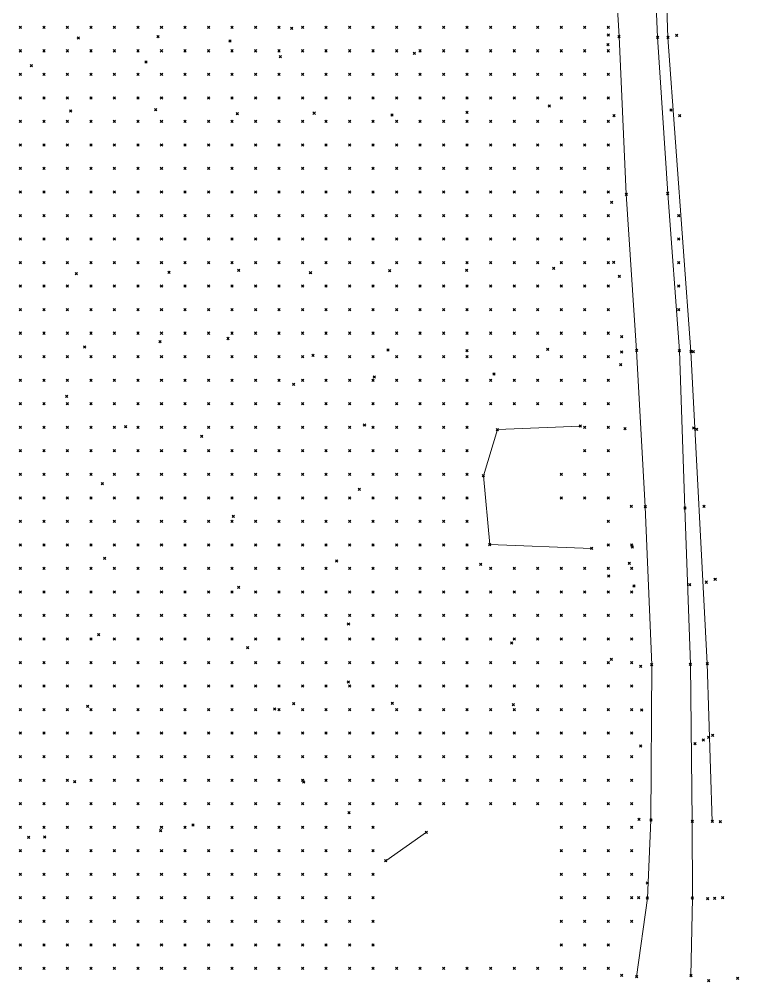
# Model space of a CAD drawing. Header units: metres. Extents: x 441556 to 446409, y 432338 to 461058.
# Drawn here: x 446314.8 to 446406.5, y 433219.7 to 433342.4 of the extents above; entities that cross this region are included whole.
import ezdxf

# ---------------------------------------------------------------- set-up
doc = ezdxf.new("R2010")
doc.units = ezdxf.units.M
doc.header["$MEASUREMENT"] = 0
doc.header["$PDMODE"] = 35
doc.header["$PDSIZE"] = 0.15
for name, color, linetype, lineweight in [('DTM-BRE-RevN_GRP_CAROSABIL', 2, 'Continuous', 0), ('DTM-BRE-RevN_GRP_CONSTRUCTIE', 2, 'Continuous', 0), ('DTM-BRE-RevN_GRP_SANT PAMANT SUS', 2, 'Continuous', 0), ('DTM-NOK-RevN_LIDAR_co_lidar', 91, 'Continuous', 0), ('DTM-NOK-RevN_RTK', 32, 'Continuous', 0)]:
    doc.layers.add(name, color=color, linetype=linetype, lineweight=lineweight)

msp = doc.modelspace()

# ---------------------------------------------------------------- linework, layer by layer
at = {"layer": 'DTM-BRE-RevN_GRP_CAROSABIL'}
for p, q in [((446391.269, 433340.191, 324.738), (446390.662, 433350.286, 324.965)), ((446396.178, 433340.117, 324.74), (446395.715, 433349.767, 324.953)), ((446392.194, 433320.095, 324.579), (446391.269, 433340.191, 324.738)), ((446397.469, 433320.191, 324.579), (446396.178, 433340.117, 324.74)), ((446393.51, 433300.197, 324.228), (446392.194, 433320.095, 324.579)), ((446398.975, 433300.137, 324.203), (446397.469, 433320.191, 324.579)), ((446394.602, 433280.263, 324.224), (446393.51, 433300.197, 324.228)), ((446399.676, 433280.082, 324.329), (446398.975, 433300.137, 324.203)), ((446395.435, 433260.123, 324.272), (446394.602, 433280.263, 324.224)), ((446400.377, 433260.179, 324.344), (446399.676, 433280.082, 324.329)), ((446395.34, 433240.31, 324.251), (446395.435, 433260.123, 324.272)), ((446400.598, 433240.155, 324.32), (446400.377, 433260.179, 324.344)), ((446394.878, 433230.362, 324.173), (446395.34, 433240.31, 324.251)), ((446400.615, 433230.362, 324.231), (446400.598, 433240.155, 324.32)), ((446393.493, 433220.345, 324.156), (446394.878, 433230.362, 324.173)), ((446400.434, 433220.474, 324.317), (446400.615, 433230.362, 324.231))]:
    msp.add_line(p, q, dxfattribs=at)
at = {"layer": 'DTM-BRE-RevN_GRP_CONSTRUCTIE'}
for p, q in [((446386.311, 433290.536, 323.221), (446375.752, 433290.087, 322.619)), ((446375.752, 433290.087, 322.619), (446373.953, 433284.204, 322.646)), ((446373.953, 433284.204, 322.646), (446374.774, 433275.434, 323.448)), ((446374.774, 433275.434, 323.448), (446387.758, 433274.95, 323.225)), ((446366.688, 433238.754, 322.323), (446361.512, 433235.123, 322.207))]:
    msp.add_line(p, q, dxfattribs=at)
at = {"layer": 'DTM-BRE-RevN_GRP_SANT PAMANT SUS'}
for p, q in [((446396.485, 433370.139, 324.475), (446397.503, 433340.085, 323.995)), ((446397.503, 433340.085, 323.995), (446400.433, 433300.069, 323.66)), ((446400.433, 433300.069, 323.66), (446402.517, 433260.265, 323.841)), ((446402.517, 433260.265, 323.841), (446403.164, 433240.138, 324.01))]:
    msp.add_line(p, q, dxfattribs=at)
at = {"layer": 'DTM-NOK-RevN_LIDAR_co_lidar'}
for p in [(446314.9, 433341.378, 320.568), (446317.9, 433341.378, 320.785), (446320.899, 433341.378, 320.976), (446323.899, 433341.378, 321.155), (446326.898, 433341.378, 321.228), (446329.897, 433341.378, 321.354), (446332.897, 433341.378, 321.378), (446335.896, 433341.378, 321.577), (446338.896, 433341.378, 321.622), (446341.895, 433341.378, 321.752), (446344.894, 433341.378, 321.829), (446347.894, 433341.378, 321.979), (446350.893, 433341.378, 322.125), (446353.892, 433341.378, 322.204), (446356.892, 433341.378, 322.219), (446359.891, 433341.378, 322.216), (446362.891, 433341.378, 322.485), (446365.89, 433341.378, 322.811), (446368.889, 433341.378, 322.774), (446371.889, 433341.378, 322.897), (446374.888, 433341.378, 323.003), (446377.888, 433341.378, 323.035), (446380.887, 433341.378, 323.555), (446383.886, 433341.378, 323.715), (446386.886, 433341.378, 323.418), (446389.885, 433341.378, 323.301), (446314.9, 433338.379, 320.471), (446317.9, 433338.379, 320.679), (446320.899, 433338.379, 320.914), (446323.899, 433338.379, 321.085), (446326.898, 433338.379, 321.171), (446329.897, 433338.379, 321.333), (446332.897, 433338.379, 321.349), (446335.896, 433338.379, 321.548), (446338.896, 433338.379, 321.66), (446341.895, 433338.379, 321.742), (446344.894, 433338.379, 321.789), (446347.894, 433338.379, 321.944), (446350.893, 433338.379, 322.109), (446353.892, 433338.379, 322.152), (446356.892, 433338.379, 322.327), (446359.891, 433338.379, 322.369), (446362.891, 433338.379, 322.49), (446365.89, 433338.379, 322.715), (446368.889, 433338.379, 322.847), (446371.889, 433338.379, 322.888), (446374.888, 433338.379, 323.014), (446377.888, 433338.379, 322.961), (446380.887, 433338.379, 323.448), (446383.886, 433338.379, 323.593), (446386.886, 433338.379, 323.495), (446389.885, 433338.379, 323.233), (446314.9, 433335.379, 320.614), (446317.9, 433335.379, 320.78), (446320.899, 433335.379, 321.05), (446323.899, 433335.379, 321.222), (446326.898, 433335.379, 321.345), (446329.897, 433335.379, 321.465), (446332.897, 433335.379, 321.548), (446335.896, 433335.379, 321.686), (446338.896, 433335.379, 321.781), (446341.895, 433335.379, 321.787), (446344.894, 433335.379, 321.825), (446347.894, 433335.379, 321.834), (446350.893, 433335.379, 322.045), (446353.892, 433335.379, 322.076), (446356.892, 433335.379, 322.295), (446359.891, 433335.379, 322.415), (446362.891, 433335.379, 322.445), (446365.89, 433335.379, 322.625), (446368.889, 433335.379, 322.705), (446371.889, 433335.379, 322.832), (446374.888, 433335.379, 322.922), (446377.888, 433335.379, 322.933), (446380.887, 433335.379, 323.189), (446383.886, 433335.379, 323.229), (446386.886, 433335.379, 323.153), (446389.885, 433335.379, 323.142), (446314.9, 433332.38, 320.608), (446317.9, 433332.38, 320.706), (446320.899, 433332.38, 320.894), (446323.899, 433332.38, 321.104), (446326.898, 433332.38, 321.222), (446329.897, 433332.38, 321.371), (446332.897, 433332.38, 321.458), (446335.896, 433332.38, 321.495), (446338.896, 433332.38, 321.55), (446341.895, 433332.38, 321.596), (446344.894, 433332.38, 321.713), (446347.894, 433332.38, 321.816), (446350.893, 433332.38, 321.973), (446353.892, 433332.38, 322.014), (446356.892, 433332.38, 322.147), (446359.891, 433332.38, 322.211), (446362.891, 433332.38, 322.366), (446365.89, 433332.38, 322.443), (446368.889, 433332.38, 322.545), (446371.889, 433332.38, 322.616), (446374.888, 433332.38, 322.697), (446377.888, 433332.38, 322.81), (446380.887, 433332.38, 322.919), (446383.886, 433332.38, 322.904), (446386.886, 433332.38, 322.991), (446389.885, 433332.38, 323.027), (446314.9, 433329.381, 320.624), (446317.9, 433329.381, 320.716), (446320.899, 433329.381, 320.825), (446323.899, 433329.381, 321.037), (446326.898, 433329.381, 321.121), (446329.897, 433329.381, 321.271), (446332.897, 433329.381, 321.433), (446335.896, 433329.381, 321.444), (446338.896, 433329.381, 321.448), (446341.895, 433329.381, 321.558), (446344.894, 433329.381, 321.654), (446347.894, 433329.381, 321.722), (446350.893, 433329.381, 321.771), (446353.892, 433329.381, 321.853), (446356.892, 433329.381, 321.962), (446359.891, 433329.381, 322.022), (446362.891, 433329.381, 322.153), (446365.89, 433329.381, 322.275), (446368.889, 433329.381, 322.369), (446371.889, 433329.381, 322.455), (446374.888, 433329.381, 322.514), (446377.888, 433329.381, 322.594), (446380.887, 433329.381, 322.918), (446383.886, 433329.381, 323.014), (446386.886, 433329.381, 322.988), (446389.885, 433329.381, 323.002), (446314.9, 433326.381, 320.676), (446317.9, 433326.381, 320.819), (446320.899, 433326.381, 320.943), (446323.899, 433326.381, 321.097), (446326.898, 433326.381, 321.205), (446329.897, 433326.381, 321.298), (446332.897, 433326.381, 321.415), (446335.896, 433326.381, 321.42), (446338.896, 433326.381, 321.389), (446341.895, 433326.381, 321.465), (446344.894, 433326.381, 321.543), (446347.894, 433326.381, 321.685), (446350.893, 433326.381, 321.755), (446353.892, 433326.381, 321.767), (446356.892, 433326.381, 321.977), (446359.891, 433326.381, 322.121), (446362.891, 433326.381, 322.312), (446365.89, 433326.381, 322.404), (446368.889, 433326.381, 322.514), (446371.889, 433326.381, 322.554), (446374.888, 433326.381, 322.663), (446377.888, 433326.381, 322.786), (446380.887, 433326.381, 323.16), (446383.886, 433326.381, 323.014), (446386.886, 433326.381, 322.967), (446389.885, 433326.381, 322.978), (446314.9, 433323.382, 320.68), (446317.9, 433323.382, 320.799), (446320.899, 433323.382, 320.912), (446323.899, 433323.382, 320.912), (446326.898, 433323.382, 321.13), (446329.897, 433323.382, 321.268), (446332.897, 433323.382, 321.356), (446335.896, 433323.382, 321.398), (446338.896, 433323.382, 321.384), (446341.895, 433323.382, 321.49), (446344.894, 433323.382, 321.571), (446347.894, 433323.382, 321.691), (446350.893, 433323.382, 321.913), (446353.892, 433323.382, 321.933), (446356.892, 433323.382, 322.094), (446359.891, 433323.382, 322.275), (446362.891, 433323.382, 322.433), (446365.89, 433323.382, 322.412), (446368.889, 433323.382, 322.429), (446371.889, 433323.382, 322.511), (446374.888, 433323.382, 322.648), (446377.888, 433323.382, 322.792), (446380.887, 433323.382, 322.909), (446383.886, 433323.382, 322.943), (446386.886, 433323.382, 322.922), (446389.885, 433323.382, 322.936), (446314.9, 433320.382, 320.507), (446317.9, 433320.382, 320.664), (446320.899, 433320.382, 320.594), (446323.899, 433320.382, 320.546), (446326.898, 433320.382, 320.937), (446329.897, 433320.382, 321.305), (446332.897, 433320.382, 321.366), (446335.896, 433320.382, 321.37), (446338.896, 433320.382, 321.347), (446341.895, 433320.382, 321.45), (446344.894, 433320.382, 321.447), (446347.894, 433320.382, 321.607), (446350.893, 433320.382, 321.818), (446353.892, 433320.382, 322.111), (446356.892, 433320.382, 322.415), (446359.891, 433320.382, 322.462), (446362.891, 433320.382, 322.518), (446365.89, 433320.382, 322.469), (446368.889, 433320.382, 322.447), (446371.889, 433320.382, 322.48), (446374.888, 433320.382, 322.613), (446377.888, 433320.382, 322.74), (446380.887, 433320.382, 322.816), (446383.886, 433320.382, 322.875), (446386.886, 433320.382, 322.886), (446389.885, 433320.382, 322.906), (446314.9, 433317.383, 320.506), (446317.9, 433317.383, 320.518), (446320.899, 433317.383, 320.515), (446323.899, 433317.383, 320.513), (446326.898, 433317.383, 321.012), (446329.897, 433317.383, 321.34), (446332.897, 433317.383, 321.372), (446335.896, 433317.383, 321.304), (446338.896, 433317.383, 321.173), (446341.895, 433317.383, 321.221), (446344.894, 433317.383, 321.257), (446347.894, 433317.383, 321.362), (446350.893, 433317.383, 321.709), (446353.892, 433317.383, 322.186), (446356.892, 433317.383, 322.632), (446359.891, 433317.383, 322.53), (446362.891, 433317.383, 322.724), (446365.89, 433317.383, 322.55), (446368.889, 433317.383, 322.428), (446371.889, 433317.383, 322.408), (446374.888, 433317.383, 322.468), (446377.888, 433317.383, 322.632), (446380.887, 433317.383, 322.734), (446383.886, 433317.383, 322.845), (446386.886, 433317.383, 322.863), (446389.885, 433317.383, 322.874), (446398.883, 433317.383, 322.894), (446314.9, 433314.384, 320.564), (446317.9, 433314.384, 320.603), (446320.899, 433314.384, 320.687), (446323.899, 433314.384, 320.769), (446326.898, 433314.384, 321.276), (446329.897, 433314.384, 321.368), (446332.897, 433314.384, 321.359), (446335.896, 433314.384, 321.232), (446338.896, 433314.384, 321.144), (446341.895, 433314.384, 321.181), (446344.894, 433314.384, 321.213), (446347.894, 433314.384, 321.347), (446350.893, 433314.384, 321.624), (446353.892, 433314.384, 321.879), (446356.892, 433314.384, 322.095), (446359.891, 433314.384, 321.802), (446362.891, 433314.384, 322.156), (446365.89, 433314.384, 322.42), (446368.889, 433314.384, 322.334), (446371.889, 433314.384, 322.318), (446374.888, 433314.384, 322.408), (446377.888, 433314.384, 322.525), (446380.887, 433314.384, 322.61), (446383.886, 433314.384, 322.857), (446386.886, 433314.384, 322.871), (446389.885, 433314.384, 322.856), (446398.883, 433314.384, 322.848), (446314.9, 433311.384, 320.545), (446317.9, 433311.384, 320.624), (446320.899, 433311.384, 320.755), (446323.899, 433311.384, 320.822), (446326.898, 433311.384, 320.903), (446329.897, 433311.384, 320.936), (446332.897, 433311.384, 320.972), (446335.896, 433311.384, 320.966), (446338.896, 433311.384, 321.066), (446341.895, 433311.384, 321.127), (446344.894, 433311.384, 321.194), (446347.894, 433311.384, 321.274), (446350.893, 433311.384, 321.368), (446353.892, 433311.384, 321.485), (446356.892, 433311.384, 321.518), (446359.891, 433311.384, 321.615), (446362.891, 433311.384, 321.867), (446365.89, 433311.384, 322.122), (446368.889, 433311.384, 322.196), (446371.889, 433311.384, 322.259), (446374.888, 433311.384, 322.368), (446377.888, 433311.384, 322.556), (446380.887, 433311.384, 322.696), (446383.886, 433311.384, 322.924), (446386.886, 433311.384, 322.927), (446389.885, 433311.384, 322.848), (446398.883, 433311.384, 322.806), (446314.9, 433308.385, 320.42), (446317.9, 433308.385, 320.473), (446320.899, 433308.385, 320.533), (446323.899, 433308.385, 320.626), (446326.898, 433308.385, 320.658), (446329.897, 433308.385, 320.746), (446332.897, 433308.385, 320.802), (446335.896, 433308.385, 320.838), (446338.896, 433308.385, 320.888), (446341.895, 433308.385, 321.094), (446344.894, 433308.385, 321.242), (446347.894, 433308.385, 321.335), (446350.893, 433308.385, 321.454), (446353.892, 433308.385, 321.534), (446356.892, 433308.385, 321.691), (446359.891, 433308.385, 321.781), (446362.891, 433308.385, 321.929), (446365.89, 433308.385, 322.161), (446368.889, 433308.385, 322.182), (446371.889, 433308.385, 322.429), (446374.888, 433308.385, 322.511), (446377.888, 433308.385, 322.611), (446380.887, 433308.385, 322.725), (446383.886, 433308.385, 323.019), (446386.886, 433308.385, 322.996), (446389.885, 433308.385, 322.927), (446398.883, 433308.385, 322.751), (446314.9, 433305.386, 320.354), (446317.9, 433305.386, 320.402), (446320.899, 433305.386, 320.479), (446323.899, 433305.386, 320.547), (446326.898, 433305.386, 320.634), (446329.897, 433305.386, 320.666), (446332.897, 433305.386, 320.765), (446335.896, 433305.386, 320.752), (446338.896, 433305.386, 320.785), (446341.895, 433305.386, 320.937), (446344.894, 433305.386, 321.056), (446347.894, 433305.386, 321.19), (446350.893, 433305.386, 321.478), (446353.892, 433305.386, 321.572), (446356.892, 433305.386, 321.681), (446359.891, 433305.386, 321.688), (446362.891, 433305.386, 321.938), (446365.89, 433305.386, 322.061), (446368.889, 433305.386, 322.284), (446371.889, 433305.386, 322.517), (446374.888, 433305.386, 322.506), (446377.888, 433305.386, 322.469), (446380.887, 433305.386, 322.725), (446383.886, 433305.386, 322.918), (446386.886, 433305.386, 322.93), (446389.885, 433305.386, 322.897), (446398.883, 433305.386, 322.73), (446314.9, 433302.386, 320.395), (446317.9, 433302.386, 320.456), (446320.899, 433302.386, 320.519), (446323.899, 433302.386, 320.552), (446326.898, 433302.386, 320.61), (446329.897, 433302.386, 320.65), (446332.897, 433302.386, 320.664), (446335.896, 433302.386, 320.637), (446338.896, 433302.386, 320.646), (446341.895, 433302.386, 320.724), (446344.894, 433302.386, 320.893), (446347.894, 433302.386, 321.08), (446350.893, 433302.386, 321.251), (446353.892, 433302.386, 321.409), (446356.892, 433302.386, 321.537), (446359.891, 433302.386, 321.565), (446362.891, 433302.386, 321.776), (446365.89, 433302.386, 322.019), (446368.889, 433302.386, 322.188), (446371.889, 433302.386, 322.309), (446374.888, 433302.386, 322.248), (446377.888, 433302.386, 322.251), (446380.887, 433302.386, 322.495), (446383.886, 433302.386, 322.684), (446386.886, 433302.386, 322.773), (446389.885, 433302.386, 322.809), (446314.9, 433299.387, 320.283), (446317.9, 433299.387, 320.373), (446320.899, 433299.387, 320.482), (446323.899, 433299.387, 320.583), (446326.898, 433299.387, 320.653), (446329.897, 433299.387, 320.664), (446332.897, 433299.387, 320.659), (446335.896, 433299.387, 320.656), (446338.896, 433299.387, 320.76), (446341.895, 433299.387, 320.782), (446344.894, 433299.387, 320.863), (446347.894, 433299.387, 320.96), (446350.893, 433299.387, 321.088), (446353.892, 433299.387, 321.166), (446356.892, 433299.387, 321.28), (446359.891, 433299.387, 321.467), (446362.891, 433299.387, 321.66), (446365.89, 433299.387, 321.762), (446368.889, 433299.387, 321.957), (446371.889, 433299.387, 322.156), (446374.888, 433299.387, 322.116), (446377.888, 433299.387, 322.236), (446380.887, 433299.387, 322.441), (446383.886, 433299.387, 322.651), (446386.886, 433299.387, 322.696), (446389.885, 433299.387, 322.733), (446314.9, 433296.387, 320.379), (446317.9, 433296.387, 320.464), (446320.899, 433296.387, 320.602), (446323.899, 433296.387, 320.662), (446326.898, 433296.387, 320.695), (446329.897, 433296.387, 320.664), (446332.897, 433296.387, 320.613), (446335.896, 433296.387, 320.651), (446338.896, 433296.387, 320.739), (446341.895, 433296.387, 320.747), (446344.894, 433296.387, 320.847), (446347.894, 433296.387, 321.02), (446350.893, 433296.387, 321.192), (446353.892, 433296.387, 321.268), (446356.892, 433296.387, 321.43), (446359.891, 433296.387, 321.573), (446362.891, 433296.387, 321.905), (446365.89, 433296.387, 322.051), (446368.889, 433296.387, 322.156), (446371.889, 433296.387, 322.29), (446374.888, 433296.387, 322.221), (446377.888, 433296.387, 322.454), (446380.887, 433296.387, 322.655), (446383.886, 433296.387, 322.768), (446386.886, 433296.387, 322.731), (446389.885, 433296.387, 322.766), (446314.9, 433293.388, 320.37), (446317.9, 433293.388, 320.334), (446320.899, 433293.388, 320.434), (446323.899, 433293.388, 320.468), (446326.898, 433293.388, 320.627), (446329.897, 433293.388, 320.61), (446332.897, 433293.388, 320.518), (446335.896, 433293.388, 320.523), (446338.896, 433293.388, 320.753), (446341.895, 433293.388, 320.738), (446344.894, 433293.388, 320.837), (446347.894, 433293.388, 321.01), (446350.893, 433293.388, 321.223), (446353.892, 433293.388, 321.355), (446356.892, 433293.388, 321.518), (446359.891, 433293.388, 321.586), (446362.891, 433293.388, 321.93), (446365.89, 433293.388, 321.986), (446368.889, 433293.388, 322.087), (446371.889, 433293.388, 322.213), (446374.888, 433293.388, 322.234), (446377.888, 433293.388, 322.304), (446380.887, 433293.388, 322.608), (446383.886, 433293.388, 322.787), (446386.886, 433293.388, 322.811), (446389.885, 433293.388, 322.824), (446314.9, 433290.389, 320.086), (446317.9, 433290.389, 320.07), (446320.899, 433290.389, 320.169), (446323.899, 433290.389, 320.259), (446326.898, 433290.389, 320.432), (446329.897, 433290.389, 320.471), (446332.897, 433290.389, 320.544), (446335.896, 433290.389, 320.608), (446338.896, 433290.389, 320.721), (446341.895, 433290.389, 320.91), (446344.894, 433290.389, 321.046), (446347.894, 433290.389, 321.258), (446350.893, 433290.389, 321.377), (446353.892, 433290.389, 321.58), (446356.892, 433290.389, 321.697), (446359.891, 433290.389, 321.827), (446362.891, 433290.389, 321.898), (446365.89, 433290.389, 321.958), (446368.889, 433290.389, 322.093), (446371.889, 433290.389, 322.211), (446386.886, 433290.389, 322.88), (446389.885, 433290.389, 322.865), (446314.9, 433287.389, 320.055), (446317.9, 433287.389, 320.064), (446320.899, 433287.389, 320.144), (446323.899, 433287.389, 320.204), (446326.898, 433287.389, 320.423), (446329.897, 433287.389, 320.558), (446332.897, 433287.389, 320.639), (446335.896, 433287.389, 320.799), (446338.896, 433287.389, 320.944), (446341.895, 433287.389, 321.064), (446344.894, 433287.389, 321.145), (446347.894, 433287.389, 321.316), (446350.893, 433287.389, 321.386), (446353.892, 433287.389, 321.547), (446356.892, 433287.389, 321.722), (446359.891, 433287.389, 321.896), (446362.891, 433287.389, 321.959), (446365.89, 433287.389, 322.066), (446368.889, 433287.389, 322.258), (446371.889, 433287.389, 322.307), (446386.886, 433287.389, 322.91), (446389.885, 433287.389, 322.914), (446314.9, 433284.39, 320.032), (446317.9, 433284.39, 320.074), (446320.899, 433284.39, 320.147), (446323.899, 433284.39, 320.2), (446326.898, 433284.39, 320.367), (446329.897, 433284.39, 320.477), (446332.897, 433284.39, 320.566), (446335.896, 433284.39, 320.728), (446338.896, 433284.39, 320.887), (446341.895, 433284.39, 321.006), (446344.894, 433284.39, 321.095), (446347.894, 433284.39, 321.306), (446350.893, 433284.39, 321.482), (446353.892, 433284.39, 321.63), (446356.892, 433284.39, 321.846), (446359.891, 433284.39, 321.94), (446362.891, 433284.39, 322.092), (446365.89, 433284.39, 322.304), (446368.889, 433284.39, 322.453), (446371.889, 433284.39, 322.388), (446383.886, 433284.39, 322.943), (446386.886, 433284.39, 322.96), (446389.885, 433284.39, 322.977), (446314.9, 433281.39, 319.987), (446317.9, 433281.39, 320.031), (446320.899, 433281.39, 320.161), (446323.899, 433281.39, 320.261), (446326.898, 433281.39, 320.372), (446329.897, 433281.39, 320.439), (446332.897, 433281.39, 320.547), (446335.896, 433281.39, 320.699), (446338.896, 433281.39, 320.847), (446341.895, 433281.39, 320.967), (446344.894, 433281.39, 321.078), (446347.894, 433281.39, 321.291), (446350.893, 433281.39, 321.47), (446353.892, 433281.39, 321.662), (446356.892, 433281.39, 321.789), (446359.891, 433281.39, 321.909), (446362.891, 433281.39, 322.16), (446365.89, 433281.39, 322.489), (446368.889, 433281.39, 322.716), (446371.889, 433281.39, 322.662), (446383.886, 433281.39, 323.051), (446386.886, 433281.39, 323.055), (446389.885, 433281.39, 323.068), (446314.9, 433278.391, 319.96), (446317.9, 433278.391, 320.037), (446320.899, 433278.391, 320.128), (446323.899, 433278.391, 320.224), (446326.898, 433278.391, 320.278), (446329.897, 433278.391, 320.388), (446332.897, 433278.391, 320.489), (446335.896, 433278.391, 320.681), (446338.896, 433278.391, 320.789), (446341.895, 433278.391, 321.077), (446344.894, 433278.391, 321.405), (446347.894, 433278.391, 321.515), (446350.893, 433278.391, 321.695), (446353.892, 433278.391, 321.749), (446356.892, 433278.391, 321.867), (446359.891, 433278.391, 322.108), (446362.891, 433278.391, 322.338), (446365.89, 433278.391, 322.717), (446368.889, 433278.391, 322.887), (446371.889, 433278.391, 322.771), (446389.885, 433278.391, 323.206), (446314.9, 433275.392, 319.998), (446317.9, 433275.392, 320.074), (446320.899, 433275.392, 320.183), (446323.899, 433275.392, 320.283), (446326.898, 433275.392, 320.346), (446329.897, 433275.392, 320.46), (446332.897, 433275.392, 320.538), (446335.896, 433275.392, 320.68), (446338.896, 433275.392, 320.926), (446341.895, 433275.392, 321.27), (446344.894, 433275.392, 321.603), (446347.894, 433275.392, 321.816), (446350.893, 433275.392, 321.781), (446353.892, 433275.392, 321.841), (446356.892, 433275.392, 321.95), (446359.891, 433275.392, 322.084), (446362.891, 433275.392, 322.213), (446365.89, 433275.392, 322.404), (446368.889, 433275.392, 322.704), (446371.889, 433275.392, 322.838), (446389.885, 433275.392, 323.343), (446392.884, 433275.392, 323.307), (446314.9, 433272.392, 319.98), (446317.9, 433272.392, 320.092), (446320.899, 433272.392, 320.244), (446323.899, 433272.392, 320.314), (446326.898, 433272.392, 320.435), (446329.897, 433272.392, 320.574), (446332.897, 433272.392, 320.718), (446335.896, 433272.392, 320.876), (446338.896, 433272.392, 320.95), (446341.895, 433272.392, 321.253), (446344.894, 433272.392, 321.703), (446347.894, 433272.392, 321.776), (446350.893, 433272.392, 321.757), (446353.892, 433272.392, 321.77), (446356.892, 433272.392, 321.907), (446359.891, 433272.392, 322.09), (446362.891, 433272.392, 322.223), (446365.89, 433272.392, 322.36), (446368.889, 433272.392, 322.661), (446371.889, 433272.392, 322.888), (446374.888, 433272.392, 322.99), (446377.888, 433272.392, 323.172), (446380.887, 433272.392, 323.306), (446383.886, 433272.392, 323.408), (446386.886, 433272.392, 323.365), (446389.885, 433272.392, 323.342), (446392.884, 433272.392, 323.352), (446314.9, 433269.393, 320.051), (446317.9, 433269.393, 320.246), (446320.899, 433269.393, 320.296), (446323.899, 433269.393, 320.287), (446326.898, 433269.393, 320.481), (446329.897, 433269.393, 320.681), (446332.897, 433269.393, 320.825), (446335.896, 433269.393, 320.984), (446338.896, 433269.393, 321.163), (446341.895, 433269.393, 321.409), (446344.894, 433269.393, 321.697), (446347.894, 433269.393, 321.635), (446350.893, 433269.393, 321.67), (446353.892, 433269.393, 321.76), (446356.892, 433269.393, 321.828), (446359.891, 433269.393, 322.04), (446362.891, 433269.393, 322.204), (446365.89, 433269.393, 322.405), (446368.889, 433269.393, 322.694), (446371.889, 433269.393, 322.805), (446374.888, 433269.393, 323.063), (446377.888, 433269.393, 323.169), (446380.887, 433269.393, 323.23), (446383.886, 433269.393, 323.494), (446386.886, 433269.393, 323.493), (446389.885, 433269.393, 323.339), (446392.884, 433269.393, 323.304), (446314.9, 433266.394, 319.999), (446317.9, 433266.394, 320.2), (446320.899, 433266.394, 320.321), (446323.899, 433266.394, 320.328), (446326.898, 433266.394, 320.551), (446329.897, 433266.394, 320.749), (446332.897, 433266.394, 320.877), (446335.896, 433266.394, 320.988), (446338.896, 433266.394, 321.222), (446341.895, 433266.394, 321.36), (446344.894, 433266.394, 321.588), (446347.894, 433266.394, 321.698), (446350.893, 433266.394, 321.764), (446353.892, 433266.394, 321.844), (446356.892, 433266.394, 321.932), (446359.891, 433266.394, 322.005), (446362.891, 433266.394, 322.219), (446365.89, 433266.394, 322.407), (446368.889, 433266.394, 322.652), (446371.889, 433266.394, 322.87), (446374.888, 433266.394, 322.912), (446377.888, 433266.394, 323.091), (446380.887, 433266.394, 323.213), (446383.886, 433266.394, 323.534), (446386.886, 433266.394, 323.533), (446389.885, 433266.394, 323.376), (446392.884, 433266.394, 323.266), (446314.9, 433263.394, 320.055), (446317.9, 433263.394, 320.181), (446320.899, 433263.394, 320.348), (446323.899, 433263.394, 320.439), (446326.898, 433263.394, 320.518), (446329.897, 433263.394, 320.699), (446332.897, 433263.394, 320.819), (446335.896, 433263.394, 320.938), (446338.896, 433263.394, 321.07), (446341.895, 433263.394, 321.141), (446344.894, 433263.394, 321.279), (446347.894, 433263.394, 321.58), (446350.893, 433263.394, 321.739), (446353.892, 433263.394, 321.837), (446356.892, 433263.394, 321.869), (446359.891, 433263.394, 321.987), (446362.891, 433263.394, 322.187), (446365.89, 433263.394, 322.4), (446368.889, 433263.394, 322.591), (446371.889, 433263.394, 322.729), (446374.888, 433263.394, 322.848), (446377.888, 433263.394, 323.086), (446380.887, 433263.394, 323.193), (446383.886, 433263.394, 323.319), (446386.886, 433263.394, 323.384), (446389.885, 433263.394, 323.389), (446392.884, 433263.394, 323.258), (446314.9, 433260.395, 320.047), (446317.9, 433260.395, 320.156), (446320.899, 433260.395, 320.291), (446323.899, 433260.395, 320.422), (446326.898, 433260.395, 320.436), (446329.897, 433260.395, 320.557), (446332.897, 433260.395, 320.682), (446335.896, 433260.395, 320.841), (446338.896, 433260.395, 321.051), (446341.895, 433260.395, 321.185), (446344.894, 433260.395, 321.185), (446347.894, 433260.395, 321.394), (446350.893, 433260.395, 321.703), (446353.892, 433260.395, 321.763), (446356.892, 433260.395, 321.798), (446359.891, 433260.395, 322.016), (446362.891, 433260.395, 322.229), (446365.89, 433260.395, 322.433), (446368.889, 433260.395, 322.475), (446371.889, 433260.395, 322.613), (446374.888, 433260.395, 322.761), (446377.888, 433260.395, 322.874), (446380.887, 433260.395, 322.997), (446383.886, 433260.395, 323.195), (446386.886, 433260.395, 323.212), (446389.885, 433260.395, 323.215), (446392.884, 433260.395, 323.196), (446314.9, 433257.395, 320.156), (446317.9, 433257.395, 320.254), (446320.899, 433257.395, 320.323), (446323.899, 433257.395, 320.496), (446326.898, 433257.395, 320.496), (446329.897, 433257.395, 320.643), (446332.897, 433257.395, 320.668), (446335.896, 433257.395, 320.827), (446338.896, 433257.395, 321.036), (446341.895, 433257.395, 321.058), (446344.894, 433257.395, 321.059), (446347.894, 433257.395, 321.199), (446350.893, 433257.395, 321.445), (446353.892, 433257.395, 321.493), (446356.892, 433257.395, 321.67), (446359.891, 433257.395, 321.91), (446362.891, 433257.395, 322.143), (446365.89, 433257.395, 322.223), (446368.889, 433257.395, 322.371), (446371.889, 433257.395, 322.46), (446374.888, 433257.395, 322.535), (446377.888, 433257.395, 322.727), (446380.887, 433257.395, 322.927), (446383.886, 433257.395, 323.064), (446386.886, 433257.395, 323.088), (446389.885, 433257.395, 323.098), (446392.884, 433257.395, 323.112), (446314.9, 433254.396, 320.117), (446317.9, 433254.396, 320.22), (446320.899, 433254.396, 320.263), (446323.899, 433254.396, 320.373), (446326.898, 433254.396, 320.364), (446329.897, 433254.396, 320.481), (446332.897, 433254.396, 320.584), (446335.896, 433254.396, 320.635), (446338.896, 433254.396, 320.758), (446341.895, 433254.396, 320.857), (446344.894, 433254.396, 320.984), (446347.894, 433254.396, 321.066), (446350.893, 433254.396, 321.207), (446353.892, 433254.396, 321.357), (446356.892, 433254.396, 321.659), (446359.891, 433254.396, 321.936), (446362.891, 433254.396, 322.03), (446365.89, 433254.396, 322.05), (446368.889, 433254.396, 322.227), (446371.889, 433254.396, 322.428), (446374.888, 433254.396, 322.361), (446377.888, 433254.396, 322.712), (446380.887, 433254.396, 322.849), (446383.886, 433254.396, 323.032), (446386.886, 433254.396, 323.047), (446389.885, 433254.396, 323.035), (446392.884, 433254.396, 323.048), (446314.9, 433251.397, 319.99), (446317.9, 433251.397, 320.084), (446320.899, 433251.397, 320.139), (446323.899, 433251.397, 320.215), (446326.898, 433251.397, 320.268), (446329.897, 433251.397, 320.364), (446332.897, 433251.397, 320.516), (446335.896, 433251.397, 320.582), (446338.896, 433251.397, 320.675), (446341.895, 433251.397, 320.792), (446344.894, 433251.397, 320.895), (446347.894, 433251.397, 321.065), (446350.893, 433251.397, 321.111), (446353.892, 433251.397, 321.445), (446356.892, 433251.397, 321.728), (446359.891, 433251.397, 321.887), (446362.891, 433251.397, 322.11), (446365.89, 433251.397, 322.051), (446368.889, 433251.397, 322.256), (446371.889, 433251.397, 322.301), (446374.888, 433251.397, 322.364), (446377.888, 433251.397, 322.758), (446380.887, 433251.397, 322.836), (446383.886, 433251.397, 323.014), (446386.886, 433251.397, 323.026), (446389.885, 433251.397, 323.005), (446392.884, 433251.397, 323.018), (446314.9, 433248.397, 319.906), (446317.9, 433248.397, 319.972), (446320.899, 433248.397, 320.133), (446323.899, 433248.397, 320.187), (446326.898, 433248.397, 320.269), (446329.897, 433248.397, 320.386), (446332.897, 433248.397, 320.549), (446335.896, 433248.397, 320.662), (446338.896, 433248.397, 320.793), (446341.895, 433248.397, 320.91), (446344.894, 433248.397, 320.965), (446347.894, 433248.397, 321.115), (446350.893, 433248.397, 321.207), (446353.892, 433248.397, 321.562), (446356.892, 433248.397, 321.847), (446359.891, 433248.397, 322.004), (446362.891, 433248.397, 322.114), (446365.89, 433248.397, 322.107), (446368.889, 433248.397, 322.276), (446371.889, 433248.397, 322.467), (446374.888, 433248.397, 322.507), (446377.888, 433248.397, 322.621), (446380.887, 433248.397, 322.963), (446383.886, 433248.397, 322.996), (446386.886, 433248.397, 322.995), (446389.885, 433248.397, 322.97), (446392.884, 433248.397, 322.96), (446314.9, 433245.398, 319.91), (446317.9, 433245.398, 320.016), (446320.899, 433245.398, 320.135), (446323.899, 433245.398, 320.23), (446326.898, 433245.398, 320.344), (446329.897, 433245.398, 320.413), (446332.897, 433245.398, 320.515), (446335.896, 433245.398, 320.615), (446338.896, 433245.398, 320.839), (446341.895, 433245.398, 320.946), (446344.894, 433245.398, 321.008), (446347.894, 433245.398, 321.166), (446350.893, 433245.398, 321.266), (446353.892, 433245.398, 321.424), (446356.892, 433245.398, 321.892), (446359.891, 433245.398, 322.17), (446362.891, 433245.398, 322.246), (446365.89, 433245.398, 322.253), (446368.889, 433245.398, 322.312), (446371.889, 433245.398, 322.485), (446374.888, 433245.398, 322.542), (446377.888, 433245.398, 322.571), (446380.887, 433245.398, 322.93), (446383.886, 433245.398, 322.934), (446386.886, 433245.398, 322.938), (446389.885, 433245.398, 322.891), (446392.884, 433245.398, 322.922), (446314.9, 433242.398, 319.873), (446317.9, 433242.398, 319.98), (446320.899, 433242.398, 320.115), (446323.899, 433242.398, 320.214), (446326.898, 433242.398, 320.335), (446329.897, 433242.398, 320.507), (446332.897, 433242.398, 320.611), (446335.896, 433242.398, 320.689), (446338.896, 433242.398, 320.903), (446341.895, 433242.398, 321.013), (446344.894, 433242.398, 321.079), (446347.894, 433242.398, 321.236), (446350.893, 433242.398, 321.419), (446353.892, 433242.398, 321.442), (446356.892, 433242.398, 321.813), (446359.891, 433242.398, 322.163), (446362.891, 433242.398, 322.356), (446365.89, 433242.398, 322.324), (446368.889, 433242.398, 322.386), (446371.889, 433242.398, 322.499), (446374.888, 433242.398, 322.563), (446377.888, 433242.398, 322.657), (446380.887, 433242.398, 322.792), (446383.886, 433242.398, 322.919), (446386.886, 433242.398, 322.863), (446389.885, 433242.398, 322.862), (446392.884, 433242.398, 322.871), (446314.9, 433239.399, 319.894), (446317.9, 433239.399, 320.056), (446320.899, 433239.399, 320.212), (446323.899, 433239.399, 320.284), (446326.898, 433239.399, 320.474), (446329.897, 433239.399, 320.659), (446332.897, 433239.399, 320.727), (446335.896, 433239.399, 320.795), (446338.896, 433239.399, 320.932), (446341.895, 433239.399, 321.08), (446344.894, 433239.399, 321.116), (446347.894, 433239.399, 321.337), (446350.893, 433239.399, 321.484), (446353.892, 433239.399, 321.693), (446356.892, 433239.399, 321.924), (446359.891, 433239.399, 322.099), (446383.886, 433239.399, 322.966), (446386.886, 433239.399, 322.903), (446389.885, 433239.399, 322.905), (446392.884, 433239.399, 322.875), (446314.9, 433236.4, 320.049), (446317.9, 433236.4, 320.186), (446320.899, 433236.4, 320.39), (446323.899, 433236.4, 320.427), (446326.898, 433236.4, 320.565), (446329.897, 433236.4, 320.761), (446332.897, 433236.4, 320.814), (446335.896, 433236.4, 320.877), (446338.896, 433236.4, 321.012), (446341.895, 433236.4, 321.122), (446344.894, 433236.4, 321.23), (446347.894, 433236.4, 321.364), (446350.893, 433236.4, 321.582), (446353.892, 433236.4, 321.756), (446356.892, 433236.4, 321.886), (446359.891, 433236.4, 321.893), (446383.886, 433236.4, 322.966), (446386.886, 433236.4, 322.936), (446389.885, 433236.4, 322.894), (446392.884, 433236.4, 322.857), (446314.9, 433233.4, 320.093), (446317.9, 433233.4, 320.197), (446320.899, 433233.4, 320.334), (446323.899, 433233.4, 320.447), (446326.898, 433233.4, 320.648), (446329.897, 433233.4, 320.784), (446332.897, 433233.4, 320.86), (446335.896, 433233.4, 320.963), (446338.896, 433233.4, 321.002), (446341.895, 433233.4, 321.146), (446344.894, 433233.4, 321.319), (446347.894, 433233.4, 321.377), (446350.893, 433233.4, 321.659), (446353.892, 433233.4, 321.794), (446356.892, 433233.4, 321.881), (446359.891, 433233.4, 321.851), (446383.886, 433233.4, 322.984), (446386.886, 433233.4, 322.95), (446389.885, 433233.4, 322.798), (446392.884, 433233.4, 322.833), (446314.9, 433230.401, 320.145), (446317.9, 433230.401, 320.259), (446320.899, 433230.401, 320.346), (446323.899, 433230.401, 320.496), (446326.898, 433230.401, 320.682), (446329.897, 433230.401, 320.867), (446332.897, 433230.401, 320.954), (446335.896, 433230.401, 320.999), (446338.896, 433230.401, 320.952), (446341.895, 433230.401, 321.211), (446344.894, 433230.401, 321.277), (446347.894, 433230.401, 321.291), (446350.893, 433230.401, 321.724), (446353.892, 433230.401, 321.823), (446356.892, 433230.401, 322.004), (446359.891, 433230.401, 322.026), (446383.886, 433230.401, 322.942), (446386.886, 433230.401, 322.91), (446389.885, 433230.401, 322.947), (446392.884, 433230.401, 322.936), (446314.9, 433227.402, 320.105), (446317.9, 433227.402, 320.282), (446320.899, 433227.402, 320.404), (446323.899, 433227.402, 320.497), (446326.898, 433227.402, 320.653), (446329.897, 433227.402, 320.815), (446332.897, 433227.402, 320.846), (446335.896, 433227.402, 320.974), (446338.896, 433227.402, 321.146), (446341.895, 433227.402, 321.288), (446344.894, 433227.402, 321.396), (446347.894, 433227.402, 321.213), (446350.893, 433227.402, 321.588), (446353.892, 433227.402, 321.783), (446356.892, 433227.402, 321.908), (446359.891, 433227.402, 321.926), (446383.886, 433227.402, 322.837), (446386.886, 433227.402, 322.834), (446389.885, 433227.402, 323.025), (446392.884, 433227.402, 323.053), (446314.9, 433224.402, 320.15), (446317.9, 433224.402, 320.269), (446320.899, 433224.402, 320.37), (446323.899, 433224.402, 320.43), (446326.898, 433224.402, 320.586), (446329.897, 433224.402, 320.74), (446332.897, 433224.402, 320.815), (446335.896, 433224.402, 320.886), (446338.896, 433224.402, 321.006), (446341.895, 433224.402, 321.184), (446344.894, 433224.402, 321.237), (446347.894, 433224.402, 321.175), (446350.893, 433224.402, 321.568), (446353.892, 433224.402, 321.667), (446356.892, 433224.402, 321.74), (446359.891, 433224.402, 321.715), (446383.886, 433224.402, 322.79), (446386.886, 433224.402, 322.885), (446389.885, 433224.402, 323.017), (446314.9, 433221.403, 320.053), (446317.9, 433221.403, 320.171), (446320.899, 433221.403, 320.289), (446323.899, 433221.403, 320.411), (446326.898, 433221.403, 320.508), (446329.897, 433221.403, 320.667), (446332.897, 433221.403, 320.706), (446335.896, 433221.403, 320.814), (446338.896, 433221.403, 320.89), (446341.895, 433221.403, 321.011), (446344.894, 433221.403, 321.156), (446347.894, 433221.403, 321.272), (446350.893, 433221.403, 321.603), (446353.892, 433221.403, 321.661), (446356.892, 433221.403, 321.654), (446359.891, 433221.403, 321.632), (446362.891, 433221.403, 321.86), (446365.89, 433221.403, 321.965), (446368.889, 433221.403, 322.06), (446371.889, 433221.403, 322.376), (446374.888, 433221.403, 322.646), (446377.888, 433221.403, 322.92), (446380.887, 433221.403, 322.997), (446383.886, 433221.403, 323.012), (446386.886, 433221.403, 322.741), (446389.885, 433221.403, 322.843)]:
    msp.add_point(p, dxfattribs=at)
at = {"layer": 'DTM-NOK-RevN_RTK'}
for p in [(446349.518, 433341.261, 322.451), (446389.912, 433340.38, 324.723), (446398.615, 433340.341, 324.58), (446322.307, 433340.016, 320.941), (446332.467, 433340.201, 321.321), (446341.617, 433339.631, 321.669), (446389.84, 433339.181, 324.334), (446391.269, 433340.191, 324.738), (446396.178, 433340.117, 324.74), (446397.503, 433340.085, 323.995), (446365.161, 433338.057, 322.743), (446330.93, 433336.963, 321.313), (446348.052, 433337.642, 321.959), (446316.309, 433336.494, 320.581), (446321.313, 433330.726, 320.874), (446332.159, 433330.868, 321.405), (446371.873, 433330.526, 322.42), (446382.381, 433331.358, 322.893), (446397.898, 433330.82, 323.788), (446342.558, 433330.353, 321.617), (446352.373, 433330.434, 321.802), (446362.295, 433330.183, 322.105), (446390.623, 433330.132, 324.423), (446399.012, 433330.121, 324.285), (446392.194, 433320.095, 324.579), (446397.469, 433320.191, 324.579), (446390.311, 433319.058, 323.403), (446390.595, 433311.41, 322.562), (446322.027, 433309.987, 320.641), (446333.855, 433310.155, 320.793), (446342.757, 433310.393, 321.062), (446351.905, 433310.087, 321.442), (446362.004, 433310.34, 321.866), (446371.808, 433310.407, 322.314), (446382.937, 433310.642, 322.903), (446391.312, 433309.618, 323.477), (446332.722, 433301.299, 320.65), (446341.378, 433301.707, 320.709), (446391.615, 433301.931, 323.618), (446323.086, 433300.627, 320.508), (446361.783, 433300.246, 321.628), (446371.853, 433300.149, 322.11), (446382.178, 433300.332, 322.461), (446391.581, 433299.995, 323.797), (446393.51, 433300.197, 324.228), (446398.975, 433300.137, 324.203), (446400.433, 433300.069, 323.66), (446400.745, 433300.018, 324.102), (446352.226, 433299.549, 321.104), (446391.49, 433298.368, 323.567), (446360.029, 433296.799, 321.546), (446375.299, 433297.166, 323.503), (446349.741, 433295.86, 320.963), (446320.809, 433294.322, 320.271), (446328.316, 433290.451, 320.392), (446358.794, 433290.664, 321.83), (446375.752, 433290.087, 322.619), (446386.311, 433290.536, 323.221), (446392.021, 433290.219, 324.092), (446400.799, 433290.3, 323.82), (446401.159, 433290.13, 324.182), (446338.036, 433289.253, 320.839), (446373.953, 433284.204, 322.646), (446325.366, 433283.213, 320.277), (446358.128, 433282.486, 321.796), (446392.818, 433280.305, 324.094), (446394.602, 433280.263, 324.224), (446402.102, 433280.315, 324.415), (446342.043, 433279.02, 321.139), (446399.676, 433280.082, 324.329), (446374.774, 433275.434, 323.448), (446387.758, 433274.95, 323.225), (446392.962, 433275.115, 323.719), (446325.633, 433273.672, 320.303), (446355.231, 433273.352, 321.715), (446373.626, 433272.907, 322.92), (446392.564, 433273.053, 323.562), (446389.96, 433271.413, 323.356), (446402.404, 433270.641, 323.885), (446403.527, 433271.017, 324.369), (446342.737, 433269.98, 321.519), (446393.158, 433270.165, 323.775), (446400.29, 433270.331, 324.36), (446356.753, 433265.306, 321.838), (446324.881, 433263.966, 320.445), (446343.873, 433262.286, 321.188), (446377.575, 433262.902, 322.799), (446390.301, 433260.807, 323.047), (446394.031, 433259.925, 323.775), (446395.435, 433260.123, 324.272), (446400.377, 433260.179, 324.344), (446402.517, 433260.265, 323.841), (446356.75, 433257.915, 321.665), (446323.466, 433254.807, 320.351), (446347.333, 433254.474, 320.989), (446349.775, 433255.168, 321.176), (446362.329, 433255.207, 321.826), (446377.77, 433255.02, 322.623), (446394.164, 433254.362, 323.626), (446402.694, 433250.874, 323.951), (446403.211, 433251.134, 324.349), (446394.033, 433249.771, 324.004), (446400.937, 433250.055, 324.276), (446402.019, 433250.512, 324.264), (446321.834, 433245.192, 320.158), (446351.052, 433245.181, 321.254), (446356.817, 433241.239, 321.715), (446393.809, 433240.408, 324.063), (446395.34, 433240.31, 324.251), (446400.598, 433240.155, 324.32), (446403.164, 433240.138, 324.01), (446404.168, 433240.11, 324.45), (446332.778, 433238.958, 320.781), (446336.913, 433239.676, 320.864), (446366.688, 433238.754, 322.323), (446315.933, 433238.12, 320.046), (446318.005, 433238.145, 320.172), (446361.512, 433235.123, 322.207), (446394.868, 433232.291, 324.298), (446393.754, 433230.423, 324.061), (446394.878, 433230.362, 324.173), (446400.615, 433230.362, 324.231), (446402.56, 433230.303, 324.817), (446403.464, 433230.351, 324.139), (446404.501, 433230.421, 324.74), (446391.598, 433220.509, 324.039), (446393.493, 433220.345, 324.156), (446400.434, 433220.474, 324.317), (446406.387, 433220.146, 324.614), (446402.702, 433219.85, 324.678)]:
    msp.add_point(p, dxfattribs=at)

doc.saveas('drawing.dxf')
